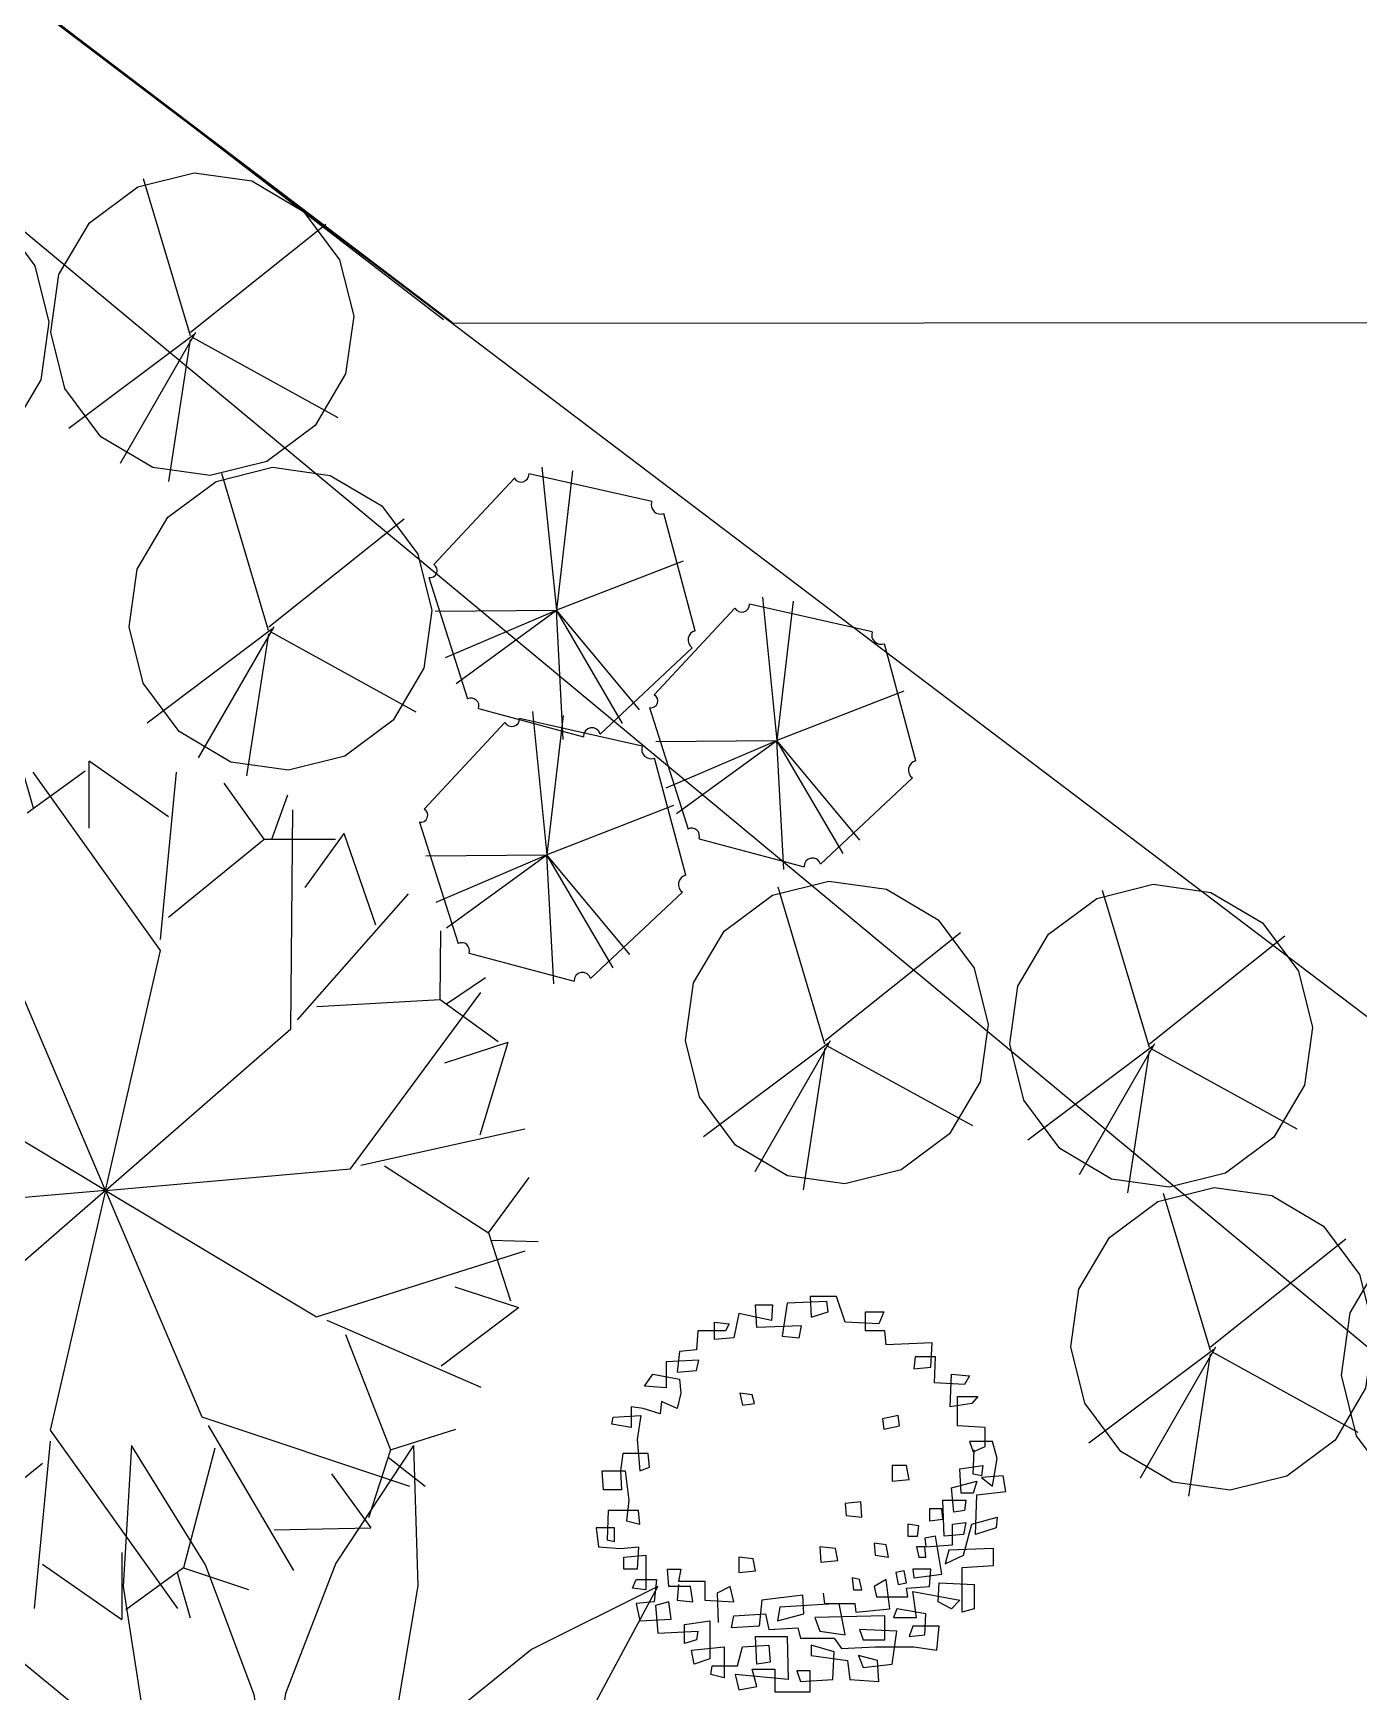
# Model space of a CAD drawing. Header units: millimetres. Extents: x 14950 to 15746, y 1103 to 1809.
# Drawn here: x 15434.001 to 15436.776, y 1484.585 to 1488.058 of the extents above; entities that cross this region are included whole.
import ezdxf
from ezdxf.xclip import XClip

# ---------------------------------------------------------------- set-up
doc = ezdxf.new("R2010")
doc.units = ezdxf.units.MM
doc.header["$LTSCALE"] = 10
doc.header["$MEASUREMENT"] = 0
doc.header["$XCLIPFRAME"] = 2
doc.layers.add('TZ-BASE', color=253, linetype='Continuous')

# ---------------------------------------------------------------- blocks, each defined once
blk = doc.blocks.new('JD-DGHCDGH7DFXH')
at = {"layer": 'TZ-BASE', "ltscale": 10}
for p, q in [((368.6344, 32.4021), (397.5454, 10.427)), ((385.3181, 19.8377), (397.5265, 10.4338)), ((397.5454, 10.4258), (699.9315, 10.6991))]:
    blk.add_line(p, q, dxfattribs=at)
at = {"layer": 'TZ-BASE'}
for p, q in [((388.9297, 17.0243), (424.2917, -12.3251)), ((391.9189, 14.6908), (400.0535, 8.5246)), ((396.9967, 10.3994), (396.8986, 10.7278)), ((396.997, 10.4069), (397.2806, 10.633)), ((397.0039, 10.4017), (396.7425, 10.2052)), ((397.0076, 10.4066), (396.8496, 10.1323)), ((396.9965, 10.3919), (396.9507, 10.0946)), ((397.0002, 10.3968), (397.3054, 10.2287)), ((397.1605, 9.7826), (397.0624, 10.111)), ((397.9628, 10.0523), (397.7058, 10.1103)), ((397.7328, 10.1247), (397.7633, 9.8248)), ((397.7972, 10.1165), (397.7633, 9.8248)), ((397.6751, 10.1017), (397.5062, 9.9203)), ((397.1607, 9.7901), (397.4444, 10.0162)), ((398.0538, 9.7819), (397.9884, 10.0273)), ((398.0285, 9.9278), (397.7633, 9.8248)), ((397.496, 9.8934), (397.577, 9.6392)), ((398.1369, 9.8292), (397.968, 9.6478)), ((398.4247, 9.7798), (398.1676, 9.8378)), ((398.1946, 9.8521), (398.2251, 9.5523)), ((398.259, 9.844), (398.2251, 9.5523)), ((397.5094, 9.8227), (397.7633, 9.8248)), ((397.5311, 9.7256), (397.7633, 9.8248)), ((397.553, 9.6716), (397.7633, 9.8248)), ((397.937, 9.6161), (397.7633, 9.8248)), ((397.9017, 9.5879), (397.7633, 9.8248)), ((397.7776, 9.5544), (397.7633, 9.8248)), ((397.1676, 9.7849), (396.9063, 9.5884)), ((397.1713, 9.7899), (397.0133, 9.5155)), ((397.1602, 9.7751), (397.1145, 9.4779)), ((397.1639, 9.78), (397.4691, 9.6119)), ((397.8547, 9.5656), (398.0473, 9.7464)), ((398.5157, 9.5094), (398.4502, 9.7548)), ((398.4904, 9.6553), (398.2251, 9.5523)), ((397.9578, 9.6209), (398.0388, 9.3667)), ((397.6553, 9.5897), (397.4864, 9.4083)), ((397.6001, 9.6189), (397.8201, 9.5599)), ((397.943, 9.5403), (397.686, 9.5983)), ((397.7129, 9.6126), (397.7434, 9.3128)), ((397.7774, 9.6044), (397.7434, 9.3128)), ((397.9712, 9.5502), (398.2251, 9.5523)), ((397.993, 9.4531), (398.2251, 9.5523)), ((398.0149, 9.3991), (398.2251, 9.5523)), ((398.3988, 9.3436), (398.2251, 9.5523)), ((398.3635, 9.3154), (398.2251, 9.5523)), ((398.2394, 9.2819), (398.2251, 9.5523)), ((396.6685, 9.4101), (396.641, 9.505)), ((396.6552, 9.4005), (396.7763, 9.4885)), ((396.9343, 9.1121), (396.6677, 9.4855)), ((396.7846, 9.3687), (396.7846, 9.5085)), ((396.9507, 9.3926), (396.7846, 9.5085)), ((396.9343, 9.1351), (396.9678, 9.4855)), ((398.034, 9.2698), (397.9686, 9.5152)), ((397.151, 9.3457), (397.0676, 9.4625)), ((398.3165, 9.2931), (398.5091, 9.4739)), ((397.1674, 9.3457), (397.2009, 9.4386)), ((398.0087, 9.4158), (397.7434, 9.3128)), ((397.2072, 8.9484), (397.211, 9.4072)), ((397.4762, 9.3813), (397.5572, 9.1271)), ((396.9507, 9.182), (397.151, 9.3457)), ((397.151, 9.3457), (397.3007, 9.3457)), ((397.2369, 9.244), (397.3191, 9.3571)), ((397.3854, 9.1657), (397.3191, 9.3571)), ((398.0619, 9.3464), (398.2819, 9.2874)), ((397.4896, 9.3107), (397.7434, 9.3128)), ((397.5113, 9.2136), (397.7434, 9.3128)), ((397.5332, 9.1596), (397.7434, 9.3128)), ((397.9172, 9.104), (397.7434, 9.3128)), ((397.8818, 9.0758), (397.7434, 9.3128)), ((397.7578, 9.0424), (397.7434, 9.3128)), ((398.3256, 8.9164), (398.2275, 9.2448)), ((399.0048, 8.9096), (398.9066, 9.238)), ((397.2207, 8.967), (397.4538, 9.2308)), ((397.8348, 9.0536), (398.0275, 9.2344)), ((397.5198, 9.01), (397.521, 9.1535)), ((398.3258, 8.9239), (398.6094, 9.15)), ((399.005, 8.9171), (399.2886, 9.1431)), ((396.8188, 8.6102), (396.9343, 9.1121)), ((397.5803, 9.1068), (397.8003, 9.0479)), ((396.8188, 8.6102), (396.6172, 9.0841)), ((397.5331, 9.0004), (397.6148, 9.0558)), ((397.2616, 8.9953), (397.5198, 9.01)), ((397.3318, 8.6555), (397.6046, 9.0244)), ((397.5198, 9.01), (397.641, 8.922)), ((396.8188, 8.6102), (397.2072, 8.9484)), ((397.5296, 8.8772), (397.6625, 8.9204)), ((397.6037, 8.7266), (397.6625, 8.9204)), ((398.3327, 8.9187), (398.0713, 8.7222)), ((398.3364, 8.9236), (398.1784, 8.6493)), ((398.3253, 8.9089), (398.2796, 8.6116)), ((398.329, 8.9138), (398.6342, 8.7457)), ((399.0119, 8.9119), (398.7505, 8.7153)), ((399.0156, 8.9168), (398.8576, 8.6424)), ((399.0045, 8.902), (398.9588, 8.6048)), ((399.0082, 8.907), (399.3134, 8.7388)), ((396.8188, 8.6102), (396.3771, 8.8751)), ((397.3537, 8.6626), (397.6973, 8.739)), ((396.8188, 8.6102), (397.3318, 8.6555)), ((397.4034, 8.6615), (397.621, 8.5216)), ((397.621, 8.5216), (397.7063, 8.637)), ((396.8188, 8.6102), (396.3058, 8.5649)), ((396.8188, 8.6102), (396.4304, 8.272)), ((396.8188, 8.6102), (396.7033, 8.1083)), ((396.8188, 8.6102), (397.0204, 8.1363)), ((396.8188, 8.6102), (397.2605, 8.3453)), ((399.1326, 8.2749), (399.0345, 8.6034)), ((397.621, 8.5216), (397.6672, 8.3792)), ((399.1329, 8.2824), (399.4165, 8.5085)), ((397.2605, 8.3453), (397.698, 8.4835)), ((397.626, 8.506), (397.7247, 8.5028)), ((397.5508, 8.4084), (397.6837, 8.3652)), ((398.1804, 8.3702), (398.2159, 8.3702)), ((398.183, 8.3232), (398.1804, 8.3702)), ((398.2159, 8.3702), (398.2133, 8.3377)), ((398.2462, 8.3738), (398.2361, 8.3051)), ((398.3297, 8.3774), (398.2462, 8.3738)), ((398.2943, 8.3883), (398.2968, 8.3449)), ((398.3499, 8.3883), (398.2943, 8.3883)), ((398.3322, 8.3557), (398.3297, 8.3774)), ((398.3676, 8.334), (398.3499, 8.3883)), ((397.2823, 8.3382), (397.6052, 8.1981)), ((397.5222, 8.243), (397.6837, 8.3652)), ((398.145, 8.3521), (398.1349, 8.3015)), ((398.2133, 8.3377), (398.145, 8.3521)), ((398.2968, 8.3449), (398.3322, 8.3557)), ((398.4106, 8.3557), (398.4486, 8.3557)), ((398.4106, 8.316), (398.4106, 8.3557)), ((398.4486, 8.3557), (398.4385, 8.3304)), ((397.3219, 8.3081), (397.4157, 8.067)), ((398.059, 8.316), (398.0565, 8.2762)), ((398.1172, 8.316), (398.059, 8.316)), ((398.0944, 8.334), (398.1248, 8.3304)), ((398.0944, 8.2979), (398.0944, 8.334)), ((398.1349, 8.3015), (398.0944, 8.2979)), ((398.1248, 8.3304), (398.1172, 8.316)), ((398.2766, 8.3268), (398.183, 8.3232)), ((398.2361, 8.3051), (398.2715, 8.3015)), ((398.2715, 8.3015), (398.2766, 8.3268)), ((398.4385, 8.3304), (398.3676, 8.334)), ((398.4511, 8.316), (398.4106, 8.316)), ((398.4536, 8.287), (398.4511, 8.316)), ((398.0211, 8.2726), (398.016, 8.2292)), ((398.0565, 8.2762), (398.0211, 8.2726)), ((398.5498, 8.2907), (398.4536, 8.287)), ((398.5472, 8.2401), (398.5498, 8.2907)), ((399.1398, 8.2773), (398.8784, 8.0807)), ((399.1435, 8.2822), (398.9854, 8.0078)), ((399.1324, 8.2674), (399.0866, 7.9702)), ((399.1361, 8.2723), (399.4413, 8.1042)), ((398.0616, 8.2545), (397.9933, 8.2509)), ((397.9933, 8.2509), (397.9933, 8.1967)), ((398.016, 8.2292), (398.0565, 8.2328)), ((398.0565, 8.2328), (398.0616, 8.2545)), ((398.5143, 8.2617), (398.5118, 8.2364)), ((398.5118, 8.2364), (398.5472, 8.2401)), ((398.5573, 8.2617), (398.5143, 8.2617)), ((398.5548, 8.2075), (398.5573, 8.2617)), ((397.9477, 8.2003), (397.9654, 8.2256)), ((397.9933, 8.1967), (397.9477, 8.2003)), ((397.9654, 8.2256), (398.0211, 8.2148)), ((398.0211, 8.2148), (398.0236, 8.1858)), ((398.618, 8.2039), (398.5548, 8.2075)), ((398.5877, 8.1569), (398.5902, 8.2256)), ((398.5902, 8.2256), (398.6282, 8.222)), ((398.6282, 8.222), (398.618, 8.2039)), ((397.9832, 8.1678), (397.9806, 8.1425)), ((398.016, 8.1533), (397.9832, 8.1678)), ((398.0236, 8.1858), (398.016, 8.1533)), ((398.1729, 8.1822), (398.1476, 8.1858)), ((398.1476, 8.1858), (398.1526, 8.1605)), ((398.1526, 8.1605), (398.1779, 8.1642)), ((398.1779, 8.1642), (398.1729, 8.1822)), ((398.6332, 8.1642), (398.5877, 8.1569)), ((398.6029, 8.1786), (398.6459, 8.1786)), ((398.6029, 8.1172), (398.6029, 8.1786)), ((398.6459, 8.1786), (398.6332, 8.1642)), ((397.0204, 8.1363), (397.4556, 7.9909)), ((397.8794, 8.1208), (397.882, 8.1352)), ((397.882, 8.1352), (397.9401, 8.1388)), ((397.9452, 8.1533), (397.9199, 8.1569)), ((397.9199, 8.1569), (397.9199, 8.1135)), ((397.9401, 8.1388), (397.9326, 8.0882)), ((397.9806, 8.1425), (397.9452, 8.1533)), ((398.4789, 8.1388), (398.446, 8.1316)), ((398.446, 8.1316), (398.4486, 8.1099)), ((398.4815, 8.1172), (398.4789, 8.1388)), ((396.7033, 8.1083), (396.9699, 7.7349)), ((397.0339, 8.1177), (397.2128, 7.8145)), ((397.4157, 8.067), (397.5525, 8.1102)), ((397.9199, 8.1135), (397.8794, 8.1208)), ((398.4486, 8.1099), (398.4815, 8.1172)), ((398.661, 8.1135), (398.6029, 8.1172)), ((398.661, 8.0738), (398.661, 8.1135)), ((396.7033, 8.0853), (396.6698, 7.7349)), ((397.0482, 8.0701), (396.9824, 7.8199)), ((397.4157, 8.067), (397.3694, 7.9246)), ((397.9022, 8.0593), (397.8971, 8.0232)), ((397.9553, 8.0593), (397.9022, 8.0593)), ((397.9326, 8.0882), (397.9376, 8.0232)), ((397.9579, 8.0304), (397.9553, 8.0593)), ((398.6282, 8.0846), (398.6358, 8.0629)), ((398.6762, 8.0846), (398.6282, 8.0846)), ((398.6358, 8.0629), (398.661, 8.0738)), ((398.6358, 8.016), (398.6383, 8.0666)), ((398.6863, 8.0485), (398.6762, 8.0846)), ((396.6869, 8.0384), (396.4866, 7.8747)), ((397.4106, 8.0514), (397.4886, 7.9909)), ((397.8592, 8.0232), (397.9073, 8.0232)), ((397.8617, 7.9834), (397.8592, 8.0232)), ((397.8971, 8.0232), (397.8997, 7.9834)), ((397.9073, 8.0232), (397.9149, 7.9617)), ((397.9376, 8.0232), (397.9579, 8.0304)), ((398.4966, 8.034), (398.4663, 8.034)), ((398.4663, 8.034), (398.4663, 8.0015)), ((398.5017, 8.0051), (398.4966, 8.034)), ((398.6079, 8.0268), (398.656, 8.034)), ((398.6105, 7.9762), (398.6079, 8.0268)), ((398.656, 8.034), (398.6535, 8.0123)), ((398.6762, 7.9907), (398.6863, 8.0485)), ((397.2923, 8.0167), (397.3745, 7.9036)), ((398.4663, 8.0015), (398.5017, 8.0051)), ((398.5902, 7.987), (398.6433, 8.0015)), ((398.6535, 8.0123), (398.6358, 8.016)), ((398.6433, 8.0015), (398.6358, 7.9762)), ((398.699, 8.0123), (398.6535, 8.0087)), ((398.6535, 8.0087), (398.6762, 7.9907)), ((398.704, 7.9798), (398.699, 8.0123)), ((397.8997, 7.9834), (397.8617, 7.9834)), ((397.9149, 7.9617), (397.9098, 7.9184)), ((398.4005, 7.9581), (398.3676, 7.9545)), ((398.3676, 7.9545), (398.3702, 7.9292)), ((398.403, 7.9256), (398.4005, 7.9581)), ((398.5725, 7.9617), (398.6206, 7.9617)), ((398.575, 7.8858), (398.5725, 7.9617)), ((398.5953, 7.9364), (398.5902, 7.987)), ((398.6358, 7.9762), (398.6105, 7.9762)), ((398.6206, 7.9617), (398.618, 7.94)), ((398.6408, 7.8894), (398.6433, 7.9726)), ((398.6433, 7.9726), (398.704, 7.9798)), ((397.8719, 7.94), (397.8693, 7.8786)), ((397.9351, 7.94), (397.8719, 7.94)), ((397.9098, 7.9184), (397.9376, 7.9111)), ((397.9376, 7.9111), (397.9351, 7.94)), ((398.3702, 7.9292), (398.403, 7.9256)), ((398.57, 7.9437), (398.5447, 7.9437)), ((398.5447, 7.9437), (398.5447, 7.9184)), ((398.5447, 7.9184), (398.5725, 7.922)), ((398.5725, 7.922), (398.57, 7.9437)), ((398.618, 7.94), (398.5953, 7.9364)), ((398.6332, 7.9111), (398.6863, 7.9256)), ((398.6863, 7.9256), (398.6838, 7.9039)), ((397.172, 7.8997), (397.3745, 7.9036)), ((397.8466, 7.9039), (397.8516, 7.8641)), ((397.8845, 7.9039), (397.8466, 7.9039)), ((397.8845, 7.875), (397.8845, 7.9039)), ((398.5219, 7.9075), (398.4992, 7.9111)), ((398.4992, 7.9111), (398.4992, 7.8858)), ((398.4992, 7.8858), (398.5194, 7.8858)), ((398.5194, 7.8858), (398.5219, 7.9075)), ((398.5573, 7.8858), (398.5346, 7.8822)), ((398.57, 7.8063), (398.5573, 7.8858)), ((398.6155, 7.8894), (398.575, 7.8858)), ((398.5928, 7.9111), (398.6206, 7.9147)), ((398.5928, 7.8678), (398.5928, 7.9111)), ((398.6206, 7.9147), (398.6155, 7.8894)), ((398.6155, 7.8461), (398.6332, 7.9111)), ((398.6838, 7.9039), (398.6408, 7.8894)), ((396.853, 7.8517), (396.853, 7.7119)), ((397.8516, 7.8641), (397.8971, 7.8605)), ((397.8693, 7.8786), (397.8845, 7.875)), ((397.8971, 7.8605), (397.9351, 7.8641)), ((397.9351, 7.8641), (397.9326, 7.8172)), ((398.3474, 7.8605), (398.3145, 7.8641)), ((398.3145, 7.8641), (398.317, 7.8316)), ((398.3525, 7.8352), (398.3474, 7.8605)), ((398.4536, 7.8678), (398.4283, 7.8714)), ((398.4283, 7.8714), (398.4309, 7.8461)), ((398.4587, 7.8425), (398.4536, 7.8678)), ((398.5346, 7.8641), (398.5169, 7.8641)), ((398.5169, 7.8641), (398.5219, 7.8425)), ((398.5346, 7.8822), (398.5371, 7.8641)), ((398.5371, 7.8425), (398.5346, 7.8641)), ((398.5371, 7.8641), (398.5928, 7.8678)), ((398.5852, 7.8569), (398.5776, 7.828)), ((398.6788, 7.8605), (398.5852, 7.8569)), ((398.6788, 7.8244), (398.6788, 7.8605)), ((396.6869, 7.8278), (396.853, 7.7119)), ((396.9824, 7.8199), (396.8613, 7.7319)), ((396.9824, 7.8199), (397.1185, 7.7744)), ((397.9047, 7.8425), (397.9503, 7.8461)), ((397.9047, 7.8172), (397.9047, 7.8425)), ((397.9326, 7.8172), (397.9047, 7.8172)), ((397.9503, 7.8461), (397.9503, 7.7738)), ((397.9958, 7.8172), (398.0236, 7.8172)), ((397.9983, 7.781), (397.9958, 7.8172)), ((398.0236, 7.8172), (398.0186, 7.7918)), ((398.1754, 7.8388), (398.145, 7.8425)), ((398.145, 7.8425), (398.145, 7.8099)), ((398.1804, 7.8135), (398.1754, 7.8388)), ((398.317, 7.8316), (398.3525, 7.8352)), ((398.4309, 7.8461), (398.4587, 7.8425)), ((398.5093, 7.8172), (398.5118, 7.7991)), ((398.5472, 7.8172), (398.5093, 7.8172)), ((398.5219, 7.8425), (398.5371, 7.8425)), ((398.5447, 7.781), (398.5472, 7.8172)), ((398.5776, 7.828), (398.6155, 7.8461)), ((398.613, 7.8208), (398.6788, 7.8244)), ((398.613, 7.7268), (398.613, 7.8208)), ((396.9691, 7.8103), (396.9966, 7.7155)), ((397.9224, 7.7774), (397.93, 7.7955)), ((397.93, 7.7955), (397.973, 7.7955)), ((397.973, 7.7955), (397.968, 7.7485)), ((398.0439, 7.781), (397.9983, 7.781)), ((398.0186, 7.7846), (398.016, 7.7521)), ((398.0186, 7.7918), (398.0742, 7.7918)), ((398.0489, 7.7485), (398.0439, 7.781)), ((398.0742, 7.7918), (398.0742, 7.7521)), ((398.1273, 7.781), (398.0995, 7.7665)), ((398.1349, 7.7485), (398.1273, 7.781)), ((398.145, 7.8099), (398.1804, 7.8135)), ((398.398, 7.7955), (398.3828, 7.7991)), ((398.3828, 7.7991), (398.3853, 7.7738)), ((398.403, 7.7738), (398.398, 7.7955)), ((398.4536, 7.7955), (398.4283, 7.781)), ((398.4283, 7.781), (398.4334, 7.7593)), ((398.4612, 7.734), (398.4536, 7.7955)), ((398.4916, 7.8135), (398.4739, 7.8099)), ((398.4739, 7.8099), (398.4789, 7.7846)), ((398.4789, 7.7846), (398.4966, 7.7882)), ((398.4966, 7.7882), (398.4916, 7.8135)), ((398.4966, 7.7774), (398.5447, 7.781)), ((398.5118, 7.7991), (398.57, 7.8063)), ((398.5624, 7.7485), (398.5649, 7.7882)), ((398.5649, 7.7882), (398.6383, 7.7846)), ((398.6383, 7.7846), (398.6383, 7.734)), ((397.9503, 7.7738), (397.9224, 7.7774)), ((397.968, 7.7485), (397.93, 7.7449)), ((397.93, 7.7449), (397.9376, 7.7087)), ((397.9983, 7.7485), (397.9705, 7.7412)), ((398.0034, 7.7123), (397.9983, 7.7485)), ((398.016, 7.7521), (398.0489, 7.7485)), ((398.0742, 7.7521), (398.1349, 7.7485)), ((398.0995, 7.7665), (398.102, 7.7051)), ((398.1931, 7.7521), (398.188, 7.6979)), ((398.2791, 7.7629), (398.1931, 7.7521)), ((398.355, 7.7449), (398.231, 7.7376)), ((398.2816, 7.7232), (398.2791, 7.7629)), ((398.3221, 7.7665), (398.3246, 7.7449)), ((398.3246, 7.7449), (398.3879, 7.7449)), ((398.3676, 7.6798), (398.355, 7.7449)), ((398.3853, 7.7738), (398.403, 7.7738)), ((398.3879, 7.7449), (398.3904, 7.7268)), ((398.4334, 7.7593), (398.4992, 7.7593)), ((398.4992, 7.7593), (398.4966, 7.7774)), ((398.5093, 7.7702), (398.6079, 7.7521)), ((398.5169, 7.7159), (398.5093, 7.7702)), ((398.5902, 7.734), (398.5624, 7.7485)), ((398.6079, 7.7521), (398.5902, 7.734)), ((397.9376, 7.7087), (398.0034, 7.7123)), ((397.9705, 7.7412), (397.9756, 7.6834)), ((398.1299, 7.6943), (398.1349, 7.7196)), ((398.1349, 7.7196), (398.2007, 7.7232)), ((398.2007, 7.7232), (398.2083, 7.6906)), ((398.231, 7.7376), (398.226, 7.7087)), ((398.226, 7.7087), (398.2816, 7.7232)), ((398.4511, 7.7196), (398.3044, 7.7159)), ((398.3044, 7.7159), (398.3145, 7.687)), ((398.3904, 7.7268), (398.4612, 7.734)), ((398.4511, 7.669), (398.4511, 7.7196)), ((398.4764, 7.734), (398.4688, 7.7159)), ((398.4688, 7.7159), (398.5169, 7.7159)), ((398.5371, 7.7232), (398.4764, 7.734)), ((398.5346, 7.6798), (398.5371, 7.7232)), ((398.6383, 7.734), (398.613, 7.7268)), ((397.9756, 7.6834), (398.059, 7.687)), ((398.0312, 7.7015), (398.0843, 7.7087)), ((398.0312, 7.6617), (398.0312, 7.7015)), ((398.059, 7.687), (398.0565, 7.669)), ((398.0843, 7.7087), (398.0843, 7.6292)), ((398.188, 7.6979), (398.1299, 7.6943)), ((398.1804, 7.6762), (398.2462, 7.6762)), ((398.183, 7.6183), (398.1804, 7.6762)), ((398.2083, 7.6906), (398.269, 7.6943)), ((398.2462, 7.6762), (398.2487, 7.5858)), ((398.269, 7.6943), (398.274, 7.6726)), ((398.3145, 7.687), (398.3676, 7.6798)), ((398.398, 7.6906), (398.4056, 7.669)), ((398.4764, 7.687), (398.398, 7.6906)), ((398.4663, 7.6183), (398.4764, 7.687)), ((398.5093, 7.6979), (398.5017, 7.6762)), ((398.5017, 7.6762), (398.5346, 7.6798)), ((398.5649, 7.6979), (398.5093, 7.6979)), ((398.5599, 7.6473), (398.5649, 7.6979)), ((398.0565, 7.669), (398.0312, 7.6617)), ((398.0464, 7.6473), (398.1147, 7.6545)), ((398.0514, 7.6183), (398.0464, 7.6473)), ((398.1147, 7.6545), (398.1147, 7.5894)), ((398.1425, 7.6147), (398.1526, 7.6545)), ((398.1526, 7.6545), (398.2083, 7.6581)), ((398.2083, 7.6581), (398.2108, 7.622)), ((398.274, 7.6726), (398.3449, 7.6726)), ((398.2968, 7.6581), (398.2968, 7.6364)), ((398.3449, 7.6437), (398.2968, 7.6581)), ((398.3423, 7.5858), (398.3449, 7.6437)), ((398.3449, 7.6726), (398.36, 7.6509)), ((398.36, 7.6509), (398.4309, 7.6545)), ((398.4056, 7.669), (398.4511, 7.669)), ((398.4309, 7.6545), (398.5118, 7.6545)), ((398.5118, 7.6545), (398.5599, 7.6473)), ((398.0843, 7.6292), (398.0514, 7.6183)), ((398.0869, 7.5967), (398.0894, 7.6147)), ((398.0894, 7.6147), (398.1425, 7.6147)), ((398.1729, 7.6075), (398.2209, 7.6075)), ((398.183, 7.5714), (398.1729, 7.6075)), ((398.2108, 7.622), (398.183, 7.6183)), ((398.2209, 7.6075), (398.2209, 7.5605)), ((398.2968, 7.6364), (398.3727, 7.6256)), ((398.3727, 7.6256), (398.3777, 7.5858)), ((398.3955, 7.6364), (398.4056, 7.6111)), ((398.4359, 7.6256), (398.3955, 7.6364)), ((398.4056, 7.6111), (398.4663, 7.6183)), ((398.4385, 7.5822), (398.4359, 7.6256)), ((398.1147, 7.5894), (398.0869, 7.5967)), ((398.1374, 7.5967), (398.145, 7.5641)), ((398.2487, 7.5858), (398.1374, 7.5967)), ((398.145, 7.5641), (398.183, 7.5714)), ((398.2664, 7.6039), (398.274, 7.5822)), ((398.2943, 7.6039), (398.2664, 7.6039)), ((398.274, 7.5822), (398.3423, 7.5858)), ((398.2943, 7.5605), (398.2943, 7.6039)), ((398.3777, 7.5858), (398.4385, 7.5822)), ((398.2209, 7.5605), (398.2943, 7.5605))]:
    blk.add_line(p, q, dxfattribs=at)
for centre, radius, start, end in [((398.2195, 7.8458), 1.3653, 170.3031, 219.6968), ((395.685, 7.1667), 1.4965, 352.5921, 37.4077), ((398.5147, 7.2037), 1.3653, 140.3031, 189.6968), ((395.9803, 7.8828), 1.4965, 322.5921, 7.4077), ((395.7873, 6.3989), 1.4965, 22.5921, 67.4077), ((397.6427, 8.2542), 1.3653, 200.3031, 249.6968), ((396.5941, 8.3554), 1.4965, 292.5921, 337.4077), ((398.4494, 6.5), 1.3653, 110.3031, 159.6968)]:
    blk.add_arc(centre, radius, start, end, dxfattribs=at)
for centre, major_axis in [((397.0216, 10.4238), (0.2123, 0.2361)), ((396.3836, 10.4109), (0.2123, 0.2361)), ((397.1854, 9.8071), (0.2123, 0.2361)), ((398.3505, 8.9408), (0.2123, 0.2361)), ((399.0296, 8.934), (0.2123, 0.2361)), ((399.1575, 8.2994), (0.2123, 0.2361)), ((399.7493, 8.2416), (0.2293, 0.255))]:
    blk.add_ellipse(centre, major_axis=major_axis, ratio=1, dxfattribs=at)
for centre, major_axis, start_param, end_param in [((397.6894, 10.1097), (0.011, 0.0122), 2.810229, 5.484201), ((397.9814, 10.0457), (0.0132, 0.0146), 1.957942, 4.240579), ((397.4992, 9.9076), (0.0097, 0.0108), 3.65516, 6.510752), ((398.1513, 9.8372), (0.011, 0.0122), 2.810229, 5.484201), ((398.0583, 9.7627), (0.0131, 0.0146), 0.959749, 3.282607), ((398.4432, 9.7731), (0.0132, 0.0146), 1.957942, 4.240579), ((397.5845, 9.6244), (-0.0123, 0.0111), 3.537946, 5.9104), ((397.961, 9.6351), (0.0097, 0.0108), 3.65516, 6.510752), ((397.6696, 9.5976), (0.011, 0.0122), 2.810229, 5.484201), ((397.8377, 9.5611), (0.0118, 0.0131), 5.707203, 8.650472), ((397.9615, 9.5336), (0.0132, 0.0146), 1.957942, 4.240579), ((398.5201, 9.4902), (0.0131, 0.0146), 0.959749, 3.282607), ((397.4793, 9.3955), (0.0097, 0.0108), 3.65516, 6.510752), ((398.0463, 9.3519), (-0.0123, 0.0111), 3.537946, 5.9104), ((398.2995, 9.2886), (0.0118, 0.0131), 5.707203, 8.650472), ((398.0384, 9.2507), (0.0131, 0.0146), 0.959749, 3.282607), ((397.5646, 9.1123), (-0.0123, 0.0111), 3.537946, 5.9104), ((397.8178, 9.049), (0.0118, 0.0131), 5.707203, 8.650472)]:
    blk.add_ellipse(centre, major_axis=major_axis, ratio=1, start_param=start_param, end_param=end_param, dxfattribs=at)

msp = doc.modelspace()

# ---------------------------------------------------------------- block references
at = {"layer": 'TZ-BASE'}
ref = msp.add_blockref('JD-DGHCDGH7DFXH', (15037.333, 1477.0248), dxfattribs=at)
XClip(ref).set_block_clipping_path([(-0.066111234, 74.999970863), (699.933616811, 75.6206052864), (700.0658361092, -74.3793364424), (0.0661112341, -74.999970863)])

doc.saveas('drawing.dxf')
